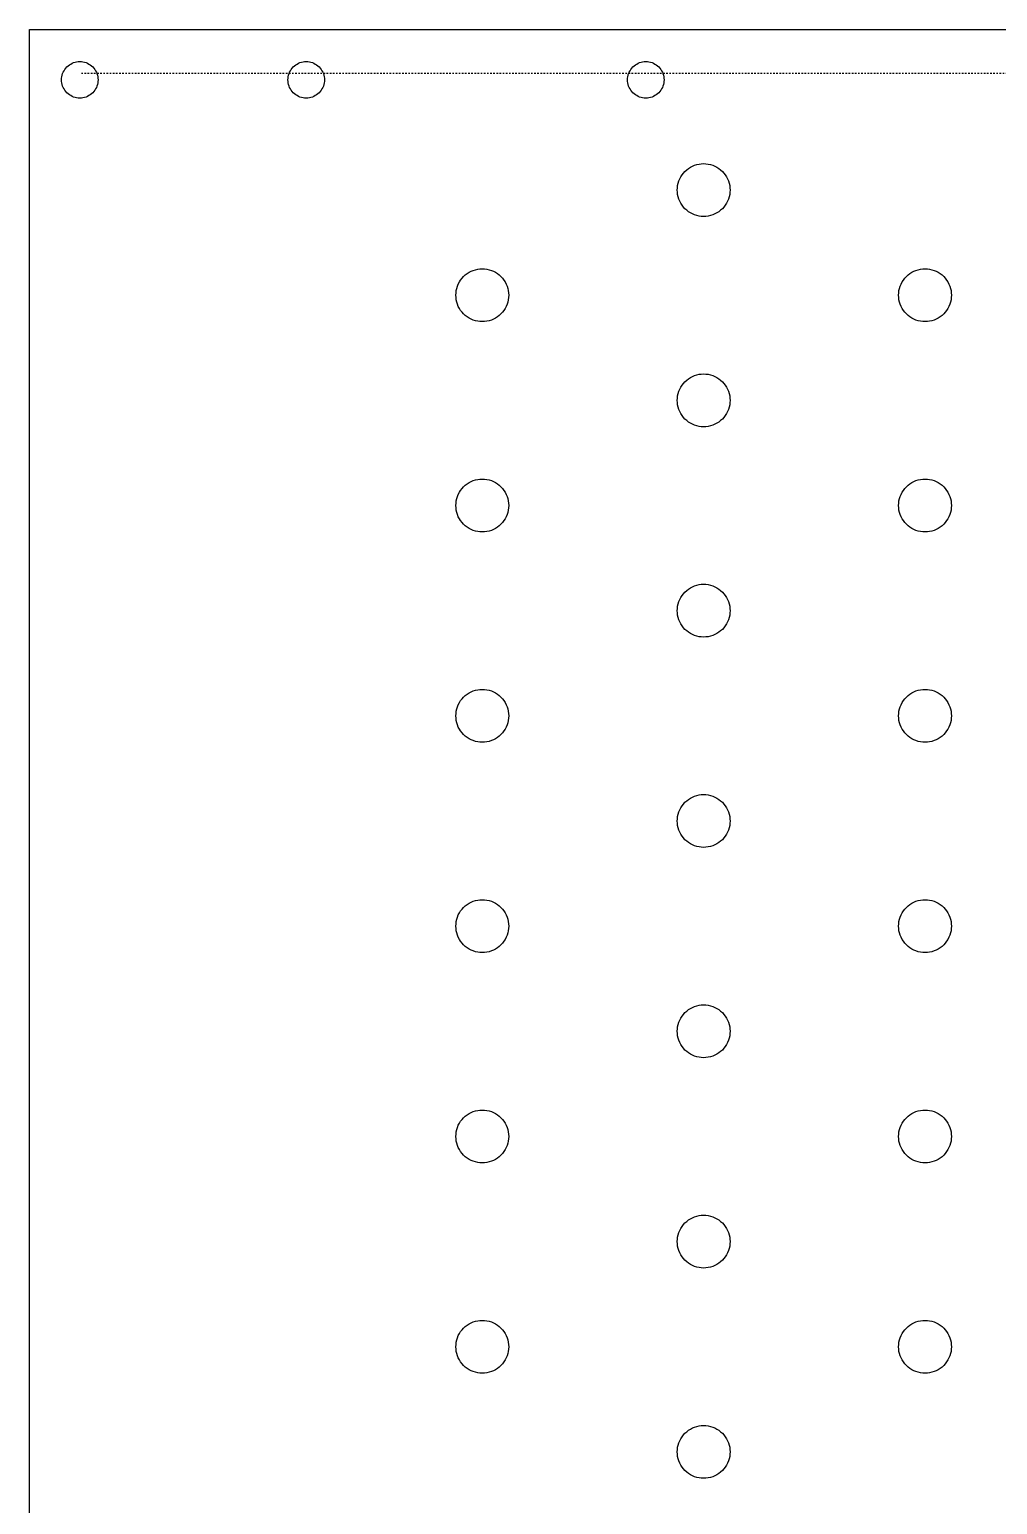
# Model space of a CAD drawing. Header units: millimetres. Extents: x 42 to 3058, y 353 to 2599.
# Drawn here: x 2550 to 2703.9, y 1695.5 to 1930 of the extents above; entities that cross this region are included whole.
import ezdxf

# ---------------------------------------------------------------- set-up
doc = ezdxf.new("R2010")
doc.units = ezdxf.units.MM
doc.linetypes.add('DASHED', pattern=[0.5, 0.25, -0.25])
doc.layers.add('DRAWING', color=7, linetype='Continuous')

msp = doc.modelspace()

# ---------------------------------------------------------------- linework, layer by layer
at = {"layer": 'DRAWING', "linetype": 'CONTINUOUS', "true_color": 0x111111}
for p, q in [((2550, 1930), (2870, 1930)), ((2550, 500), (2550, 1930))]:
    msp.add_line(p, q, dxfattribs=at)
at = {"layer": 'DRAWING', "linetype": 'DASHED', "true_color": 0xb000ff}
msp.add_line((2862, 1923), (2558, 1923), dxfattribs=at)
at = {"layer": 'DRAWING', "linetype": 'CONTINUOUS', "true_color": 0x111111}
for points in [[(2560.9, 1922), (2560.89, 1921.75), (2560.86, 1921.5), (2560.8, 1921.25), (2560.73, 1921.01), (2560.63, 1920.77), (2560.51, 1920.55), (2560.38, 1920.34), (2560.22, 1920.14), (2560.05, 1919.95), (2559.86, 1919.78), (2559.66, 1919.62), (2559.45, 1919.49), (2559.23, 1919.37), (2558.99, 1919.27), (2558.75, 1919.2), (2558.5, 1919.14), (2558.25, 1919.11), (2558, 1919.1), (2557.75, 1919.11), (2557.5, 1919.14), (2557.25, 1919.2), (2557.01, 1919.27), (2556.77, 1919.37), (2556.55, 1919.49), (2556.34, 1919.62), (2556.14, 1919.78), (2555.95, 1919.95), (2555.78, 1920.14), (2555.62, 1920.34), (2555.49, 1920.55), (2555.37, 1920.77), (2555.27, 1921.01), (2555.2, 1921.25), (2555.14, 1921.5), (2555.11, 1921.75), (2555.1, 1922), (2555.11, 1922.25), (2555.14, 1922.5), (2555.2, 1922.75), (2555.27, 1922.99), (2555.37, 1923.23), (2555.49, 1923.45), (2555.62, 1923.66), (2555.78, 1923.86), (2555.95, 1924.05), (2556.14, 1924.22), (2556.34, 1924.38), (2556.55, 1924.51), (2556.77, 1924.63), (2557.01, 1924.73), (2557.25, 1924.8), (2557.5, 1924.86), (2557.75, 1924.89), (2558, 1924.9), (2558.25, 1924.89), (2558.5, 1924.86), (2558.75, 1924.8), (2558.99, 1924.73), (2559.23, 1924.63), (2559.45, 1924.51), (2559.66, 1924.38), (2559.86, 1924.22), (2560.05, 1924.05), (2560.22, 1923.86), (2560.38, 1923.66), (2560.51, 1923.45), (2560.63, 1923.23), (2560.73, 1922.99), (2560.8, 1922.75), (2560.86, 1922.5), (2560.89, 1922.25), (2560.9, 1922)], [(2596.9, 1922), (2596.89, 1921.75), (2596.86, 1921.5), (2596.8, 1921.25), (2596.73, 1921.01), (2596.63, 1920.77), (2596.51, 1920.55), (2596.38, 1920.34), (2596.22, 1920.14), (2596.05, 1919.95), (2595.86, 1919.78), (2595.66, 1919.62), (2595.45, 1919.49), (2595.23, 1919.37), (2594.99, 1919.27), (2594.75, 1919.2), (2594.5, 1919.14), (2594.25, 1919.11), (2594, 1919.1), (2593.75, 1919.11), (2593.5, 1919.14), (2593.25, 1919.2), (2593.01, 1919.27), (2592.77, 1919.37), (2592.55, 1919.49), (2592.34, 1919.62), (2592.14, 1919.78), (2591.95, 1919.95), (2591.78, 1920.14), (2591.62, 1920.34), (2591.49, 1920.55), (2591.37, 1920.77), (2591.27, 1921.01), (2591.2, 1921.25), (2591.14, 1921.5), (2591.11, 1921.75), (2591.1, 1922), (2591.11, 1922.25), (2591.14, 1922.5), (2591.2, 1922.75), (2591.27, 1922.99), (2591.37, 1923.23), (2591.49, 1923.45), (2591.62, 1923.66), (2591.78, 1923.86), (2591.95, 1924.05), (2592.14, 1924.22), (2592.34, 1924.38), (2592.55, 1924.51), (2592.77, 1924.63), (2593.01, 1924.73), (2593.25, 1924.8), (2593.5, 1924.86), (2593.75, 1924.89), (2594, 1924.9), (2594.25, 1924.89), (2594.5, 1924.86), (2594.75, 1924.8), (2594.99, 1924.73), (2595.23, 1924.63), (2595.45, 1924.51), (2595.66, 1924.38), (2595.86, 1924.22), (2596.05, 1924.05), (2596.22, 1923.86), (2596.38, 1923.66), (2596.51, 1923.45), (2596.63, 1923.23), (2596.73, 1922.99), (2596.8, 1922.75), (2596.86, 1922.5), (2596.89, 1922.25), (2596.9, 1922)], [(2650.9, 1922), (2650.89, 1921.75), (2650.86, 1921.5), (2650.8, 1921.25), (2650.73, 1921.01), (2650.63, 1920.77), (2650.51, 1920.55), (2650.38, 1920.34), (2650.22, 1920.14), (2650.05, 1919.95), (2649.86, 1919.78), (2649.66, 1919.62), (2649.45, 1919.49), (2649.23, 1919.37), (2648.99, 1919.27), (2648.75, 1919.2), (2648.5, 1919.14), (2648.25, 1919.11), (2648, 1919.1), (2647.75, 1919.11), (2647.5, 1919.14), (2647.25, 1919.2), (2647.01, 1919.27), (2646.77, 1919.37), (2646.55, 1919.49), (2646.34, 1919.62), (2646.14, 1919.78), (2645.95, 1919.95), (2645.78, 1920.14), (2645.62, 1920.34), (2645.49, 1920.55), (2645.37, 1920.77), (2645.27, 1921.01), (2645.2, 1921.25), (2645.14, 1921.5), (2645.11, 1921.75), (2645.1, 1922), (2645.11, 1922.25), (2645.14, 1922.5), (2645.2, 1922.75), (2645.27, 1922.99), (2645.37, 1923.23), (2645.49, 1923.45), (2645.62, 1923.66), (2645.78, 1923.86), (2645.95, 1924.05), (2646.14, 1924.22), (2646.34, 1924.38), (2646.55, 1924.51), (2646.77, 1924.63), (2647.01, 1924.73), (2647.25, 1924.8), (2647.5, 1924.86), (2647.75, 1924.89), (2648, 1924.9), (2648.25, 1924.89), (2648.5, 1924.86), (2648.75, 1924.8), (2648.99, 1924.73), (2649.23, 1924.63), (2649.45, 1924.51), (2649.66, 1924.38), (2649.86, 1924.22), (2650.05, 1924.05), (2650.22, 1923.86), (2650.38, 1923.66), (2650.51, 1923.45), (2650.63, 1923.23), (2650.73, 1922.99), (2650.8, 1922.75), (2650.86, 1922.5), (2650.89, 1922.25), (2650.9, 1922)], [(2661.4, 1904.48), (2661.38, 1904.12), (2661.34, 1903.75), (2661.26, 1903.4), (2661.15, 1903.05), (2661.01, 1902.71), (2660.84, 1902.38), (2660.64, 1902.07), (2660.42, 1901.78), (2660.17, 1901.51), (2659.9, 1901.27), (2659.61, 1901.04), (2659.3, 1900.85), (2658.97, 1900.68), (2658.64, 1900.54), (2658.29, 1900.43), (2657.93, 1900.35), (2657.57, 1900.3), (2657.2, 1900.28), (2656.83, 1900.3), (2656.47, 1900.35), (2656.11, 1900.43), (2655.76, 1900.54), (2655.43, 1900.68), (2655.1, 1900.85), (2654.79, 1901.04), (2654.5, 1901.27), (2654.23, 1901.51), (2653.98, 1901.78), (2653.76, 1902.07), (2653.56, 1902.38), (2653.39, 1902.71), (2653.25, 1903.05), (2653.14, 1903.4), (2653.06, 1903.75), (2653.02, 1904.12), (2653, 1904.48), (2653.02, 1904.85), (2653.06, 1905.21), (2653.14, 1905.57), (2653.25, 1905.92), (2653.39, 1906.26), (2653.56, 1906.58), (2653.76, 1906.89), (2653.98, 1907.18), (2654.23, 1907.45), (2654.5, 1907.7), (2654.79, 1907.92), (2655.1, 1908.12), (2655.43, 1908.29), (2655.76, 1908.43), (2656.11, 1908.54), (2656.47, 1908.62), (2656.83, 1908.67), (2657.2, 1908.68), (2657.57, 1908.67), (2657.93, 1908.62), (2658.29, 1908.54), (2658.64, 1908.43), (2658.97, 1908.29), (2659.3, 1908.12), (2659.61, 1907.92), (2659.9, 1907.7), (2660.17, 1907.45), (2660.42, 1907.18), (2660.64, 1906.89), (2660.84, 1906.58), (2661.01, 1906.26), (2661.15, 1905.92), (2661.26, 1905.57), (2661.34, 1905.21), (2661.38, 1904.85), (2661.4, 1904.48)], [(2626.2, 1887.77), (2626.18, 1887.4), (2626.14, 1887.04), (2626.06, 1886.68), (2625.95, 1886.33), (2625.81, 1885.99), (2625.64, 1885.67), (2625.44, 1885.36), (2625.22, 1885.07), (2624.97, 1884.8), (2624.7, 1884.55), (2624.41, 1884.33), (2624.1, 1884.13), (2623.77, 1883.96), (2623.44, 1883.82), (2623.09, 1883.71), (2622.73, 1883.63), (2622.37, 1883.58), (2622, 1883.57), (2621.63, 1883.58), (2621.27, 1883.63), (2620.91, 1883.71), (2620.56, 1883.82), (2620.23, 1883.96), (2619.9, 1884.13), (2619.59, 1884.33), (2619.3, 1884.55), (2619.03, 1884.8), (2618.78, 1885.07), (2618.56, 1885.36), (2618.36, 1885.67), (2618.19, 1885.99), (2618.05, 1886.33), (2617.94, 1886.68), (2617.86, 1887.04), (2617.82, 1887.4), (2617.8, 1887.77), (2617.82, 1888.13), (2617.86, 1888.5), (2617.94, 1888.85), (2618.05, 1889.2), (2618.19, 1889.54), (2618.36, 1889.87), (2618.56, 1890.18), (2618.78, 1890.47), (2619.03, 1890.74), (2619.3, 1890.99), (2619.59, 1891.21), (2619.9, 1891.41), (2620.23, 1891.57), (2620.56, 1891.71), (2620.91, 1891.82), (2621.27, 1891.9), (2621.63, 1891.95), (2622, 1891.97), (2622.37, 1891.95), (2622.73, 1891.9), (2623.09, 1891.82), (2623.44, 1891.71), (2623.77, 1891.57), (2624.1, 1891.41), (2624.41, 1891.21), (2624.7, 1890.99), (2624.97, 1890.74), (2625.22, 1890.47), (2625.44, 1890.18), (2625.64, 1889.87), (2625.81, 1889.54), (2625.95, 1889.2), (2626.06, 1888.85), (2626.14, 1888.5), (2626.18, 1888.13), (2626.2, 1887.77)], [(2696.6, 1887.77), (2696.58, 1887.4), (2696.54, 1887.04), (2696.46, 1886.68), (2696.35, 1886.33), (2696.21, 1885.99), (2696.04, 1885.67), (2695.84, 1885.36), (2695.62, 1885.07), (2695.37, 1884.8), (2695.1, 1884.55), (2694.81, 1884.33), (2694.5, 1884.13), (2694.17, 1883.96), (2693.84, 1883.82), (2693.49, 1883.71), (2693.13, 1883.63), (2692.77, 1883.58), (2692.4, 1883.57), (2692.03, 1883.58), (2691.67, 1883.63), (2691.31, 1883.71), (2690.96, 1883.82), (2690.63, 1883.96), (2690.3, 1884.13), (2689.99, 1884.33), (2689.7, 1884.55), (2689.43, 1884.8), (2689.18, 1885.07), (2688.96, 1885.36), (2688.76, 1885.67), (2688.59, 1885.99), (2688.45, 1886.33), (2688.34, 1886.68), (2688.26, 1887.04), (2688.22, 1887.4), (2688.2, 1887.77), (2688.22, 1888.13), (2688.26, 1888.5), (2688.34, 1888.85), (2688.45, 1889.2), (2688.59, 1889.54), (2688.76, 1889.87), (2688.96, 1890.18), (2689.18, 1890.47), (2689.43, 1890.74), (2689.7, 1890.99), (2689.99, 1891.21), (2690.3, 1891.41), (2690.63, 1891.57), (2690.96, 1891.71), (2691.31, 1891.82), (2691.67, 1891.9), (2692.03, 1891.95), (2692.4, 1891.97), (2692.77, 1891.95), (2693.13, 1891.9), (2693.49, 1891.82), (2693.84, 1891.71), (2694.17, 1891.57), (2694.5, 1891.41), (2694.81, 1891.21), (2695.1, 1890.99), (2695.37, 1890.74), (2695.62, 1890.47), (2695.84, 1890.18), (2696.04, 1889.87), (2696.21, 1889.54), (2696.35, 1889.2), (2696.46, 1888.85), (2696.54, 1888.5), (2696.58, 1888.13), (2696.6, 1887.77)], [(2661.4, 1871.05), (2661.38, 1870.69), (2661.34, 1870.32), (2661.26, 1869.97), (2661.15, 1869.62), (2661.01, 1869.28), (2660.84, 1868.95), (2660.64, 1868.64), (2660.42, 1868.35), (2660.17, 1868.08), (2659.9, 1867.84), (2659.61, 1867.61), (2659.3, 1867.42), (2658.97, 1867.25), (2658.64, 1867.11), (2658.29, 1867), (2657.93, 1866.92), (2657.57, 1866.87), (2657.2, 1866.85), (2656.83, 1866.87), (2656.47, 1866.92), (2656.11, 1867), (2655.76, 1867.11), (2655.43, 1867.25), (2655.1, 1867.42), (2654.79, 1867.61), (2654.5, 1867.84), (2654.23, 1868.08), (2653.98, 1868.35), (2653.76, 1868.64), (2653.56, 1868.95), (2653.39, 1869.28), (2653.25, 1869.62), (2653.14, 1869.97), (2653.06, 1870.32), (2653.02, 1870.69), (2653, 1871.05), (2653.02, 1871.42), (2653.06, 1871.78), (2653.14, 1872.14), (2653.25, 1872.49), (2653.39, 1872.83), (2653.56, 1873.15), (2653.76, 1873.46), (2653.98, 1873.75), (2654.23, 1874.02), (2654.5, 1874.27), (2654.79, 1874.49), (2655.1, 1874.69), (2655.43, 1874.86), (2655.76, 1875), (2656.11, 1875.11), (2656.47, 1875.19), (2656.83, 1875.24), (2657.2, 1875.25), (2657.57, 1875.24), (2657.93, 1875.19), (2658.29, 1875.11), (2658.64, 1875), (2658.97, 1874.86), (2659.3, 1874.69), (2659.61, 1874.49), (2659.9, 1874.27), (2660.17, 1874.02), (2660.42, 1873.75), (2660.64, 1873.46), (2660.84, 1873.15), (2661.01, 1872.83), (2661.15, 1872.49), (2661.26, 1872.14), (2661.34, 1871.78), (2661.38, 1871.42), (2661.4, 1871.05)], [(2626.2, 1854.34), (2626.18, 1853.97), (2626.14, 1853.61), (2626.06, 1853.25), (2625.95, 1852.9), (2625.81, 1852.56), (2625.64, 1852.24), (2625.44, 1851.93), (2625.22, 1851.64), (2624.97, 1851.37), (2624.7, 1851.12), (2624.41, 1850.9), (2624.1, 1850.7), (2623.77, 1850.53), (2623.44, 1850.39), (2623.09, 1850.28), (2622.73, 1850.2), (2622.37, 1850.15), (2622, 1850.14), (2621.63, 1850.15), (2621.27, 1850.2), (2620.91, 1850.28), (2620.56, 1850.39), (2620.23, 1850.53), (2619.9, 1850.7), (2619.59, 1850.9), (2619.3, 1851.12), (2619.03, 1851.37), (2618.78, 1851.64), (2618.56, 1851.93), (2618.36, 1852.24), (2618.19, 1852.56), (2618.05, 1852.9), (2617.94, 1853.25), (2617.86, 1853.61), (2617.82, 1853.97), (2617.8, 1854.34), (2617.82, 1854.7), (2617.86, 1855.07), (2617.94, 1855.43), (2618.05, 1855.77), (2618.19, 1856.11), (2618.36, 1856.44), (2618.56, 1856.75), (2618.78, 1857.04), (2619.03, 1857.31), (2619.3, 1857.56), (2619.59, 1857.78), (2619.9, 1857.98), (2620.23, 1858.14), (2620.56, 1858.29), (2620.91, 1858.4), (2621.27, 1858.47), (2621.63, 1858.52), (2622, 1858.54), (2622.37, 1858.52), (2622.73, 1858.47), (2623.09, 1858.4), (2623.44, 1858.29), (2623.77, 1858.14), (2624.1, 1857.98), (2624.41, 1857.78), (2624.7, 1857.56), (2624.97, 1857.31), (2625.22, 1857.04), (2625.44, 1856.75), (2625.64, 1856.44), (2625.81, 1856.11), (2625.95, 1855.77), (2626.06, 1855.43), (2626.14, 1855.07), (2626.18, 1854.7), (2626.2, 1854.34)], [(2696.6, 1854.34), (2696.58, 1853.97), (2696.54, 1853.61), (2696.46, 1853.25), (2696.35, 1852.9), (2696.21, 1852.56), (2696.04, 1852.24), (2695.84, 1851.93), (2695.62, 1851.64), (2695.37, 1851.37), (2695.1, 1851.12), (2694.81, 1850.9), (2694.5, 1850.7), (2694.17, 1850.53), (2693.84, 1850.39), (2693.49, 1850.28), (2693.13, 1850.2), (2692.77, 1850.15), (2692.4, 1850.14), (2692.03, 1850.15), (2691.67, 1850.2), (2691.31, 1850.28), (2690.96, 1850.39), (2690.63, 1850.53), (2690.3, 1850.7), (2689.99, 1850.9), (2689.7, 1851.12), (2689.43, 1851.37), (2689.18, 1851.64), (2688.96, 1851.93), (2688.76, 1852.24), (2688.59, 1852.56), (2688.45, 1852.9), (2688.34, 1853.25), (2688.26, 1853.61), (2688.22, 1853.97), (2688.2, 1854.34), (2688.22, 1854.7), (2688.26, 1855.07), (2688.34, 1855.43), (2688.45, 1855.77), (2688.59, 1856.11), (2688.76, 1856.44), (2688.96, 1856.75), (2689.18, 1857.04), (2689.43, 1857.31), (2689.7, 1857.56), (2689.99, 1857.78), (2690.3, 1857.98), (2690.63, 1858.14), (2690.96, 1858.29), (2691.31, 1858.4), (2691.67, 1858.47), (2692.03, 1858.52), (2692.4, 1858.54), (2692.77, 1858.52), (2693.13, 1858.47), (2693.49, 1858.4), (2693.84, 1858.29), (2694.17, 1858.14), (2694.5, 1857.98), (2694.81, 1857.78), (2695.1, 1857.56), (2695.37, 1857.31), (2695.62, 1857.04), (2695.84, 1856.75), (2696.04, 1856.44), (2696.21, 1856.11), (2696.35, 1855.77), (2696.46, 1855.43), (2696.54, 1855.07), (2696.58, 1854.7), (2696.6, 1854.34)], [(2661.4, 1837.62), (2661.38, 1837.26), (2661.34, 1836.89), (2661.26, 1836.54), (2661.15, 1836.19), (2661.01, 1835.85), (2660.84, 1835.52), (2660.64, 1835.21), (2660.42, 1834.92), (2660.17, 1834.65), (2659.9, 1834.41), (2659.61, 1834.18), (2659.3, 1833.99), (2658.97, 1833.82), (2658.64, 1833.68), (2658.29, 1833.57), (2657.93, 1833.49), (2657.57, 1833.44), (2657.2, 1833.42), (2656.83, 1833.44), (2656.47, 1833.49), (2656.11, 1833.57), (2655.76, 1833.68), (2655.43, 1833.82), (2655.1, 1833.99), (2654.79, 1834.18), (2654.5, 1834.41), (2654.23, 1834.65), (2653.98, 1834.92), (2653.76, 1835.21), (2653.56, 1835.52), (2653.39, 1835.85), (2653.25, 1836.19), (2653.14, 1836.54), (2653.06, 1836.89), (2653.02, 1837.26), (2653, 1837.62), (2653.02, 1837.99), (2653.06, 1838.35), (2653.14, 1838.71), (2653.25, 1839.06), (2653.39, 1839.4), (2653.56, 1839.72), (2653.76, 1840.03), (2653.98, 1840.32), (2654.23, 1840.59), (2654.5, 1840.84), (2654.79, 1841.06), (2655.1, 1841.26), (2655.43, 1841.43), (2655.76, 1841.57), (2656.11, 1841.68), (2656.47, 1841.76), (2656.83, 1841.81), (2657.2, 1841.82), (2657.57, 1841.81), (2657.93, 1841.76), (2658.29, 1841.68), (2658.64, 1841.57), (2658.97, 1841.43), (2659.3, 1841.26), (2659.61, 1841.06), (2659.9, 1840.84), (2660.17, 1840.59), (2660.42, 1840.32), (2660.64, 1840.03), (2660.84, 1839.72), (2661.01, 1839.4), (2661.15, 1839.06), (2661.26, 1838.71), (2661.34, 1838.35), (2661.38, 1837.99), (2661.4, 1837.62)], [(2626.2, 1820.91), (2626.18, 1820.54), (2626.14, 1820.18), (2626.06, 1819.82), (2625.95, 1819.47), (2625.81, 1819.13), (2625.64, 1818.81), (2625.44, 1818.5), (2625.22, 1818.21), (2624.97, 1817.94), (2624.7, 1817.69), (2624.41, 1817.47), (2624.1, 1817.27), (2623.77, 1817.1), (2623.44, 1816.96), (2623.09, 1816.85), (2622.73, 1816.77), (2622.37, 1816.72), (2622, 1816.71), (2621.63, 1816.72), (2621.27, 1816.77), (2620.91, 1816.85), (2620.56, 1816.96), (2620.23, 1817.1), (2619.9, 1817.27), (2619.59, 1817.47), (2619.3, 1817.69), (2619.03, 1817.94), (2618.78, 1818.21), (2618.56, 1818.5), (2618.36, 1818.81), (2618.19, 1819.13), (2618.05, 1819.47), (2617.94, 1819.82), (2617.86, 1820.18), (2617.82, 1820.54), (2617.8, 1820.91), (2617.82, 1821.28), (2617.86, 1821.64), (2617.94, 1822), (2618.05, 1822.35), (2618.19, 1822.68), (2618.36, 1823.01), (2618.56, 1823.32), (2618.78, 1823.61), (2619.03, 1823.88), (2619.3, 1824.13), (2619.59, 1824.35), (2619.9, 1824.55), (2620.23, 1824.72), (2620.56, 1824.86), (2620.91, 1824.97), (2621.27, 1825.05), (2621.63, 1825.09), (2622, 1825.11), (2622.37, 1825.09), (2622.73, 1825.05), (2623.09, 1824.97), (2623.44, 1824.86), (2623.77, 1824.72), (2624.1, 1824.55), (2624.41, 1824.35), (2624.7, 1824.13), (2624.97, 1823.88), (2625.22, 1823.61), (2625.44, 1823.32), (2625.64, 1823.01), (2625.81, 1822.68), (2625.95, 1822.35), (2626.06, 1822), (2626.14, 1821.64), (2626.18, 1821.28), (2626.2, 1820.91)], [(2696.6, 1820.91), (2696.58, 1820.54), (2696.54, 1820.18), (2696.46, 1819.82), (2696.35, 1819.47), (2696.21, 1819.13), (2696.04, 1818.81), (2695.84, 1818.5), (2695.62, 1818.21), (2695.37, 1817.94), (2695.1, 1817.69), (2694.81, 1817.47), (2694.5, 1817.27), (2694.17, 1817.1), (2693.84, 1816.96), (2693.49, 1816.85), (2693.13, 1816.77), (2692.77, 1816.72), (2692.4, 1816.71), (2692.03, 1816.72), (2691.67, 1816.77), (2691.31, 1816.85), (2690.96, 1816.96), (2690.63, 1817.1), (2690.3, 1817.27), (2689.99, 1817.47), (2689.7, 1817.69), (2689.43, 1817.94), (2689.18, 1818.21), (2688.96, 1818.5), (2688.76, 1818.81), (2688.59, 1819.13), (2688.45, 1819.47), (2688.34, 1819.82), (2688.26, 1820.18), (2688.22, 1820.54), (2688.2, 1820.91), (2688.22, 1821.28), (2688.26, 1821.64), (2688.34, 1822), (2688.45, 1822.35), (2688.59, 1822.68), (2688.76, 1823.01), (2688.96, 1823.32), (2689.18, 1823.61), (2689.43, 1823.88), (2689.7, 1824.13), (2689.99, 1824.35), (2690.3, 1824.55), (2690.63, 1824.72), (2690.96, 1824.86), (2691.31, 1824.97), (2691.67, 1825.05), (2692.03, 1825.09), (2692.4, 1825.11), (2692.77, 1825.09), (2693.13, 1825.05), (2693.49, 1824.97), (2693.84, 1824.86), (2694.17, 1824.72), (2694.5, 1824.55), (2694.81, 1824.35), (2695.1, 1824.13), (2695.37, 1823.88), (2695.62, 1823.61), (2695.84, 1823.32), (2696.04, 1823.01), (2696.21, 1822.68), (2696.35, 1822.35), (2696.46, 1822), (2696.54, 1821.64), (2696.58, 1821.28), (2696.6, 1820.91)], [(2661.4, 1804.19), (2661.38, 1803.83), (2661.34, 1803.46), (2661.26, 1803.11), (2661.15, 1802.76), (2661.01, 1802.42), (2660.84, 1802.09), (2660.64, 1801.79), (2660.42, 1801.49), (2660.17, 1801.22), (2659.9, 1800.98), (2659.61, 1800.75), (2659.3, 1800.56), (2658.97, 1800.39), (2658.64, 1800.25), (2658.29, 1800.14), (2657.93, 1800.06), (2657.57, 1800.01), (2657.2, 1799.99), (2656.83, 1800.01), (2656.47, 1800.06), (2656.11, 1800.14), (2655.76, 1800.25), (2655.43, 1800.39), (2655.1, 1800.56), (2654.79, 1800.75), (2654.5, 1800.98), (2654.23, 1801.22), (2653.98, 1801.49), (2653.76, 1801.79), (2653.56, 1802.09), (2653.39, 1802.42), (2653.25, 1802.76), (2653.14, 1803.11), (2653.06, 1803.46), (2653.02, 1803.83), (2653, 1804.19), (2653.02, 1804.56), (2653.06, 1804.92), (2653.14, 1805.28), (2653.25, 1805.63), (2653.39, 1805.97), (2653.56, 1806.29), (2653.76, 1806.6), (2653.98, 1806.89), (2654.23, 1807.16), (2654.5, 1807.41), (2654.79, 1807.63), (2655.1, 1807.83), (2655.43, 1808), (2655.76, 1808.14), (2656.11, 1808.25), (2656.47, 1808.33), (2656.83, 1808.38), (2657.2, 1808.39), (2657.57, 1808.38), (2657.93, 1808.33), (2658.29, 1808.25), (2658.64, 1808.14), (2658.97, 1808), (2659.3, 1807.83), (2659.61, 1807.63), (2659.9, 1807.41), (2660.17, 1807.16), (2660.42, 1806.89), (2660.64, 1806.6), (2660.84, 1806.29), (2661.01, 1805.97), (2661.15, 1805.63), (2661.26, 1805.28), (2661.34, 1804.92), (2661.38, 1804.56), (2661.4, 1804.19)], [(2626.2, 1787.48), (2626.18, 1787.11), (2626.14, 1786.75), (2626.06, 1786.39), (2625.95, 1786.04), (2625.81, 1785.7), (2625.64, 1785.38), (2625.44, 1785.07), (2625.22, 1784.78), (2624.97, 1784.51), (2624.7, 1784.26), (2624.41, 1784.04), (2624.1, 1783.84), (2623.77, 1783.67), (2623.44, 1783.53), (2623.09, 1783.42), (2622.73, 1783.34), (2622.37, 1783.3), (2622, 1783.28), (2621.63, 1783.3), (2621.27, 1783.34), (2620.91, 1783.42), (2620.56, 1783.53), (2620.23, 1783.67), (2619.9, 1783.84), (2619.59, 1784.04), (2619.3, 1784.26), (2619.03, 1784.51), (2618.78, 1784.78), (2618.56, 1785.07), (2618.36, 1785.38), (2618.19, 1785.7), (2618.05, 1786.04), (2617.94, 1786.39), (2617.86, 1786.75), (2617.82, 1787.11), (2617.8, 1787.48), (2617.82, 1787.85), (2617.86, 1788.21), (2617.94, 1788.57), (2618.05, 1788.92), (2618.19, 1789.25), (2618.36, 1789.58), (2618.56, 1789.89), (2618.78, 1790.18), (2619.03, 1790.45), (2619.3, 1790.7), (2619.59, 1790.92), (2619.9, 1791.12), (2620.23, 1791.29), (2620.56, 1791.43), (2620.91, 1791.54), (2621.27, 1791.62), (2621.63, 1791.66), (2622, 1791.68), (2622.37, 1791.66), (2622.73, 1791.62), (2623.09, 1791.54), (2623.44, 1791.43), (2623.77, 1791.29), (2624.1, 1791.12), (2624.41, 1790.92), (2624.7, 1790.7), (2624.97, 1790.45), (2625.22, 1790.18), (2625.44, 1789.89), (2625.64, 1789.58), (2625.81, 1789.25), (2625.95, 1788.92), (2626.06, 1788.57), (2626.14, 1788.21), (2626.18, 1787.85), (2626.2, 1787.48)], [(2696.6, 1787.48), (2696.58, 1787.11), (2696.54, 1786.75), (2696.46, 1786.39), (2696.35, 1786.04), (2696.21, 1785.7), (2696.04, 1785.38), (2695.84, 1785.07), (2695.62, 1784.78), (2695.37, 1784.51), (2695.1, 1784.26), (2694.81, 1784.04), (2694.5, 1783.84), (2694.17, 1783.67), (2693.84, 1783.53), (2693.49, 1783.42), (2693.13, 1783.34), (2692.77, 1783.3), (2692.4, 1783.28), (2692.03, 1783.3), (2691.67, 1783.34), (2691.31, 1783.42), (2690.96, 1783.53), (2690.63, 1783.67), (2690.3, 1783.84), (2689.99, 1784.04), (2689.7, 1784.26), (2689.43, 1784.51), (2689.18, 1784.78), (2688.96, 1785.07), (2688.76, 1785.38), (2688.59, 1785.7), (2688.45, 1786.04), (2688.34, 1786.39), (2688.26, 1786.75), (2688.22, 1787.11), (2688.2, 1787.48), (2688.22, 1787.85), (2688.26, 1788.21), (2688.34, 1788.57), (2688.45, 1788.92), (2688.59, 1789.25), (2688.76, 1789.58), (2688.96, 1789.89), (2689.18, 1790.18), (2689.43, 1790.45), (2689.7, 1790.7), (2689.99, 1790.92), (2690.3, 1791.12), (2690.63, 1791.29), (2690.96, 1791.43), (2691.31, 1791.54), (2691.67, 1791.62), (2692.03, 1791.66), (2692.4, 1791.68), (2692.77, 1791.66), (2693.13, 1791.62), (2693.49, 1791.54), (2693.84, 1791.43), (2694.17, 1791.29), (2694.5, 1791.12), (2694.81, 1790.92), (2695.1, 1790.7), (2695.37, 1790.45), (2695.62, 1790.18), (2695.84, 1789.89), (2696.04, 1789.58), (2696.21, 1789.25), (2696.35, 1788.92), (2696.46, 1788.57), (2696.54, 1788.21), (2696.58, 1787.85), (2696.6, 1787.48)], [(2661.4, 1770.76), (2661.38, 1770.4), (2661.34, 1770.04), (2661.26, 1769.68), (2661.15, 1769.33), (2661.01, 1768.99), (2660.84, 1768.66), (2660.64, 1768.36), (2660.42, 1768.07), (2660.17, 1767.79), (2659.9, 1767.55), (2659.61, 1767.32), (2659.3, 1767.13), (2658.97, 1766.96), (2658.64, 1766.82), (2658.29, 1766.71), (2657.93, 1766.63), (2657.57, 1766.58), (2657.2, 1766.56), (2656.83, 1766.58), (2656.47, 1766.63), (2656.11, 1766.71), (2655.76, 1766.82), (2655.43, 1766.96), (2655.1, 1767.13), (2654.79, 1767.32), (2654.5, 1767.55), (2654.23, 1767.79), (2653.98, 1768.07), (2653.76, 1768.36), (2653.56, 1768.66), (2653.39, 1768.99), (2653.25, 1769.33), (2653.14, 1769.68), (2653.06, 1770.04), (2653.02, 1770.4), (2653, 1770.76), (2653.02, 1771.13), (2653.06, 1771.49), (2653.14, 1771.85), (2653.25, 1772.2), (2653.39, 1772.54), (2653.56, 1772.86), (2653.76, 1773.17), (2653.98, 1773.46), (2654.23, 1773.73), (2654.5, 1773.98), (2654.79, 1774.21), (2655.1, 1774.4), (2655.43, 1774.57), (2655.76, 1774.71), (2656.11, 1774.82), (2656.47, 1774.9), (2656.83, 1774.95), (2657.2, 1774.96), (2657.57, 1774.95), (2657.93, 1774.9), (2658.29, 1774.82), (2658.64, 1774.71), (2658.97, 1774.57), (2659.3, 1774.4), (2659.61, 1774.21), (2659.9, 1773.98), (2660.17, 1773.73), (2660.42, 1773.46), (2660.64, 1773.17), (2660.84, 1772.86), (2661.01, 1772.54), (2661.15, 1772.2), (2661.26, 1771.85), (2661.34, 1771.49), (2661.38, 1771.13), (2661.4, 1770.76)], [(2626.2, 1754.05), (2626.18, 1753.68), (2626.14, 1753.32), (2626.06, 1752.96), (2625.95, 1752.61), (2625.81, 1752.28), (2625.64, 1751.95), (2625.44, 1751.64), (2625.22, 1751.35), (2624.97, 1751.08), (2624.7, 1750.83), (2624.41, 1750.61), (2624.1, 1750.41), (2623.77, 1750.24), (2623.44, 1750.1), (2623.09, 1749.99), (2622.73, 1749.91), (2622.37, 1749.87), (2622, 1749.85), (2621.63, 1749.87), (2621.27, 1749.91), (2620.91, 1749.99), (2620.56, 1750.1), (2620.23, 1750.24), (2619.9, 1750.41), (2619.59, 1750.61), (2619.3, 1750.83), (2619.03, 1751.08), (2618.78, 1751.35), (2618.56, 1751.64), (2618.36, 1751.95), (2618.19, 1752.28), (2618.05, 1752.61), (2617.94, 1752.96), (2617.86, 1753.32), (2617.82, 1753.68), (2617.8, 1754.05), (2617.82, 1754.42), (2617.86, 1754.78), (2617.94, 1755.14), (2618.05, 1755.49), (2618.19, 1755.83), (2618.36, 1756.15), (2618.56, 1756.46), (2618.78, 1756.75), (2619.03, 1757.02), (2619.3, 1757.27), (2619.59, 1757.49), (2619.9, 1757.69), (2620.23, 1757.86), (2620.56, 1758), (2620.91, 1758.11), (2621.27, 1758.19), (2621.63, 1758.23), (2622, 1758.25), (2622.37, 1758.23), (2622.73, 1758.19), (2623.09, 1758.11), (2623.44, 1758), (2623.77, 1757.86), (2624.1, 1757.69), (2624.41, 1757.49), (2624.7, 1757.27), (2624.97, 1757.02), (2625.22, 1756.75), (2625.44, 1756.46), (2625.64, 1756.15), (2625.81, 1755.83), (2625.95, 1755.49), (2626.06, 1755.14), (2626.14, 1754.78), (2626.18, 1754.42), (2626.2, 1754.05)], [(2696.6, 1754.05), (2696.58, 1753.68), (2696.54, 1753.32), (2696.46, 1752.96), (2696.35, 1752.61), (2696.21, 1752.28), (2696.04, 1751.95), (2695.84, 1751.64), (2695.62, 1751.35), (2695.37, 1751.08), (2695.1, 1750.83), (2694.81, 1750.61), (2694.5, 1750.41), (2694.17, 1750.24), (2693.84, 1750.1), (2693.49, 1749.99), (2693.13, 1749.91), (2692.77, 1749.87), (2692.4, 1749.85), (2692.03, 1749.87), (2691.67, 1749.91), (2691.31, 1749.99), (2690.96, 1750.1), (2690.63, 1750.24), (2690.3, 1750.41), (2689.99, 1750.61), (2689.7, 1750.83), (2689.43, 1751.08), (2689.18, 1751.35), (2688.96, 1751.64), (2688.76, 1751.95), (2688.59, 1752.28), (2688.45, 1752.61), (2688.34, 1752.96), (2688.26, 1753.32), (2688.22, 1753.68), (2688.2, 1754.05), (2688.22, 1754.42), (2688.26, 1754.78), (2688.34, 1755.14), (2688.45, 1755.49), (2688.59, 1755.83), (2688.76, 1756.15), (2688.96, 1756.46), (2689.18, 1756.75), (2689.43, 1757.02), (2689.7, 1757.27), (2689.99, 1757.49), (2690.3, 1757.69), (2690.63, 1757.86), (2690.96, 1758), (2691.31, 1758.11), (2691.67, 1758.19), (2692.03, 1758.23), (2692.4, 1758.25), (2692.77, 1758.23), (2693.13, 1758.19), (2693.49, 1758.11), (2693.84, 1758), (2694.17, 1757.86), (2694.5, 1757.69), (2694.81, 1757.49), (2695.1, 1757.27), (2695.37, 1757.02), (2695.62, 1756.75), (2695.84, 1756.46), (2696.04, 1756.15), (2696.21, 1755.83), (2696.35, 1755.49), (2696.46, 1755.14), (2696.54, 1754.78), (2696.58, 1754.42), (2696.6, 1754.05)], [(2661.4, 1737.34), (2661.38, 1736.97), (2661.34, 1736.61), (2661.26, 1736.25), (2661.15, 1735.9), (2661.01, 1735.56), (2660.84, 1735.24), (2660.64, 1734.93), (2660.42, 1734.64), (2660.17, 1734.37), (2659.9, 1734.12), (2659.61, 1733.89), (2659.3, 1733.7), (2658.97, 1733.53), (2658.64, 1733.39), (2658.29, 1733.28), (2657.93, 1733.2), (2657.57, 1733.15), (2657.2, 1733.14), (2656.83, 1733.15), (2656.47, 1733.2), (2656.11, 1733.28), (2655.76, 1733.39), (2655.43, 1733.53), (2655.1, 1733.7), (2654.79, 1733.89), (2654.5, 1734.12), (2654.23, 1734.37), (2653.98, 1734.64), (2653.76, 1734.93), (2653.56, 1735.24), (2653.39, 1735.56), (2653.25, 1735.9), (2653.14, 1736.25), (2653.06, 1736.61), (2653.02, 1736.97), (2653, 1737.34), (2653.02, 1737.7), (2653.06, 1738.06), (2653.14, 1738.42), (2653.25, 1738.77), (2653.39, 1739.11), (2653.56, 1739.44), (2653.76, 1739.74), (2653.98, 1740.04), (2654.23, 1740.31), (2654.5, 1740.55), (2654.79, 1740.78), (2655.1, 1740.97), (2655.43, 1741.14), (2655.76, 1741.28), (2656.11, 1741.39), (2656.47, 1741.47), (2656.83, 1741.52), (2657.2, 1741.54), (2657.57, 1741.52), (2657.93, 1741.47), (2658.29, 1741.39), (2658.64, 1741.28), (2658.97, 1741.14), (2659.3, 1740.97), (2659.61, 1740.78), (2659.9, 1740.55), (2660.17, 1740.31), (2660.42, 1740.04), (2660.64, 1739.74), (2660.84, 1739.44), (2661.01, 1739.11), (2661.15, 1738.77), (2661.26, 1738.42), (2661.34, 1738.06), (2661.38, 1737.7), (2661.4, 1737.34)], [(2626.2, 1720.62), (2626.18, 1720.25), (2626.14, 1719.89), (2626.06, 1719.53), (2625.95, 1719.18), (2625.81, 1718.85), (2625.64, 1718.52), (2625.44, 1718.21), (2625.22, 1717.92), (2624.97, 1717.65), (2624.7, 1717.4), (2624.41, 1717.18), (2624.1, 1716.98), (2623.77, 1716.81), (2623.44, 1716.67), (2623.09, 1716.56), (2622.73, 1716.48), (2622.37, 1716.44), (2622, 1716.42), (2621.63, 1716.44), (2621.27, 1716.48), (2620.91, 1716.56), (2620.56, 1716.67), (2620.23, 1716.81), (2619.9, 1716.98), (2619.59, 1717.18), (2619.3, 1717.4), (2619.03, 1717.65), (2618.78, 1717.92), (2618.56, 1718.21), (2618.36, 1718.52), (2618.19, 1718.85), (2618.05, 1719.18), (2617.94, 1719.53), (2617.86, 1719.89), (2617.82, 1720.25), (2617.8, 1720.62), (2617.82, 1720.99), (2617.86, 1721.35), (2617.94, 1721.71), (2618.05, 1722.06), (2618.19, 1722.4), (2618.36, 1722.72), (2618.56, 1723.03), (2618.78, 1723.32), (2619.03, 1723.59), (2619.3, 1723.84), (2619.59, 1724.06), (2619.9, 1724.26), (2620.23, 1724.43), (2620.56, 1724.57), (2620.91, 1724.68), (2621.27, 1724.76), (2621.63, 1724.8), (2622, 1724.82), (2622.37, 1724.8), (2622.73, 1724.76), (2623.09, 1724.68), (2623.44, 1724.57), (2623.77, 1724.43), (2624.1, 1724.26), (2624.41, 1724.06), (2624.7, 1723.84), (2624.97, 1723.59), (2625.22, 1723.32), (2625.44, 1723.03), (2625.64, 1722.72), (2625.81, 1722.4), (2625.95, 1722.06), (2626.06, 1721.71), (2626.14, 1721.35), (2626.18, 1720.99), (2626.2, 1720.62)], [(2696.6, 1720.62), (2696.58, 1720.25), (2696.54, 1719.89), (2696.46, 1719.53), (2696.35, 1719.18), (2696.21, 1718.85), (2696.04, 1718.52), (2695.84, 1718.21), (2695.62, 1717.92), (2695.37, 1717.65), (2695.1, 1717.4), (2694.81, 1717.18), (2694.5, 1716.98), (2694.17, 1716.81), (2693.84, 1716.67), (2693.49, 1716.56), (2693.13, 1716.48), (2692.77, 1716.44), (2692.4, 1716.42), (2692.03, 1716.44), (2691.67, 1716.48), (2691.31, 1716.56), (2690.96, 1716.67), (2690.63, 1716.81), (2690.3, 1716.98), (2689.99, 1717.18), (2689.7, 1717.4), (2689.43, 1717.65), (2689.18, 1717.92), (2688.96, 1718.21), (2688.76, 1718.52), (2688.59, 1718.85), (2688.45, 1719.18), (2688.34, 1719.53), (2688.26, 1719.89), (2688.22, 1720.25), (2688.2, 1720.62), (2688.22, 1720.99), (2688.26, 1721.35), (2688.34, 1721.71), (2688.45, 1722.06), (2688.59, 1722.4), (2688.76, 1722.72), (2688.96, 1723.03), (2689.18, 1723.32), (2689.43, 1723.59), (2689.7, 1723.84), (2689.99, 1724.06), (2690.3, 1724.26), (2690.63, 1724.43), (2690.96, 1724.57), (2691.31, 1724.68), (2691.67, 1724.76), (2692.03, 1724.8), (2692.4, 1724.82), (2692.77, 1724.8), (2693.13, 1724.76), (2693.49, 1724.68), (2693.84, 1724.57), (2694.17, 1724.43), (2694.5, 1724.26), (2694.81, 1724.06), (2695.1, 1723.84), (2695.37, 1723.59), (2695.62, 1723.32), (2695.84, 1723.03), (2696.04, 1722.72), (2696.21, 1722.4), (2696.35, 1722.06), (2696.46, 1721.71), (2696.54, 1721.35), (2696.58, 1720.99), (2696.6, 1720.62)], [(2661.4, 1703.91), (2661.38, 1703.54), (2661.34, 1703.18), (2661.26, 1702.82), (2661.15, 1702.47), (2661.01, 1702.13), (2660.84, 1701.81), (2660.64, 1701.5), (2660.42, 1701.21), (2660.17, 1700.94), (2659.9, 1700.69), (2659.61, 1700.47), (2659.3, 1700.27), (2658.97, 1700.1), (2658.64, 1699.96), (2658.29, 1699.85), (2657.93, 1699.77), (2657.57, 1699.72), (2657.2, 1699.71), (2656.83, 1699.72), (2656.47, 1699.77), (2656.11, 1699.85), (2655.76, 1699.96), (2655.43, 1700.1), (2655.1, 1700.27), (2654.79, 1700.47), (2654.5, 1700.69), (2654.23, 1700.94), (2653.98, 1701.21), (2653.76, 1701.5), (2653.56, 1701.81), (2653.39, 1702.13), (2653.25, 1702.47), (2653.14, 1702.82), (2653.06, 1703.18), (2653.02, 1703.54), (2653, 1703.91), (2653.02, 1704.27), (2653.06, 1704.64), (2653.14, 1704.99), (2653.25, 1705.34), (2653.39, 1705.68), (2653.56, 1706.01), (2653.76, 1706.31), (2653.98, 1706.61), (2654.23, 1706.88), (2654.5, 1707.12), (2654.79, 1707.35), (2655.1, 1707.54), (2655.43, 1707.71), (2655.76, 1707.85), (2656.11, 1707.96), (2656.47, 1708.04), (2656.83, 1708.09), (2657.2, 1708.11), (2657.57, 1708.09), (2657.93, 1708.04), (2658.29, 1707.96), (2658.64, 1707.85), (2658.97, 1707.71), (2659.3, 1707.54), (2659.61, 1707.35), (2659.9, 1707.12), (2660.17, 1706.88), (2660.42, 1706.61), (2660.64, 1706.31), (2660.84, 1706.01), (2661.01, 1705.68), (2661.15, 1705.34), (2661.26, 1704.99), (2661.34, 1704.64), (2661.38, 1704.27), (2661.4, 1703.91)]]:
    msp.add_lwpolyline(points, close=True, dxfattribs=at)

doc.saveas('drawing.dxf')
